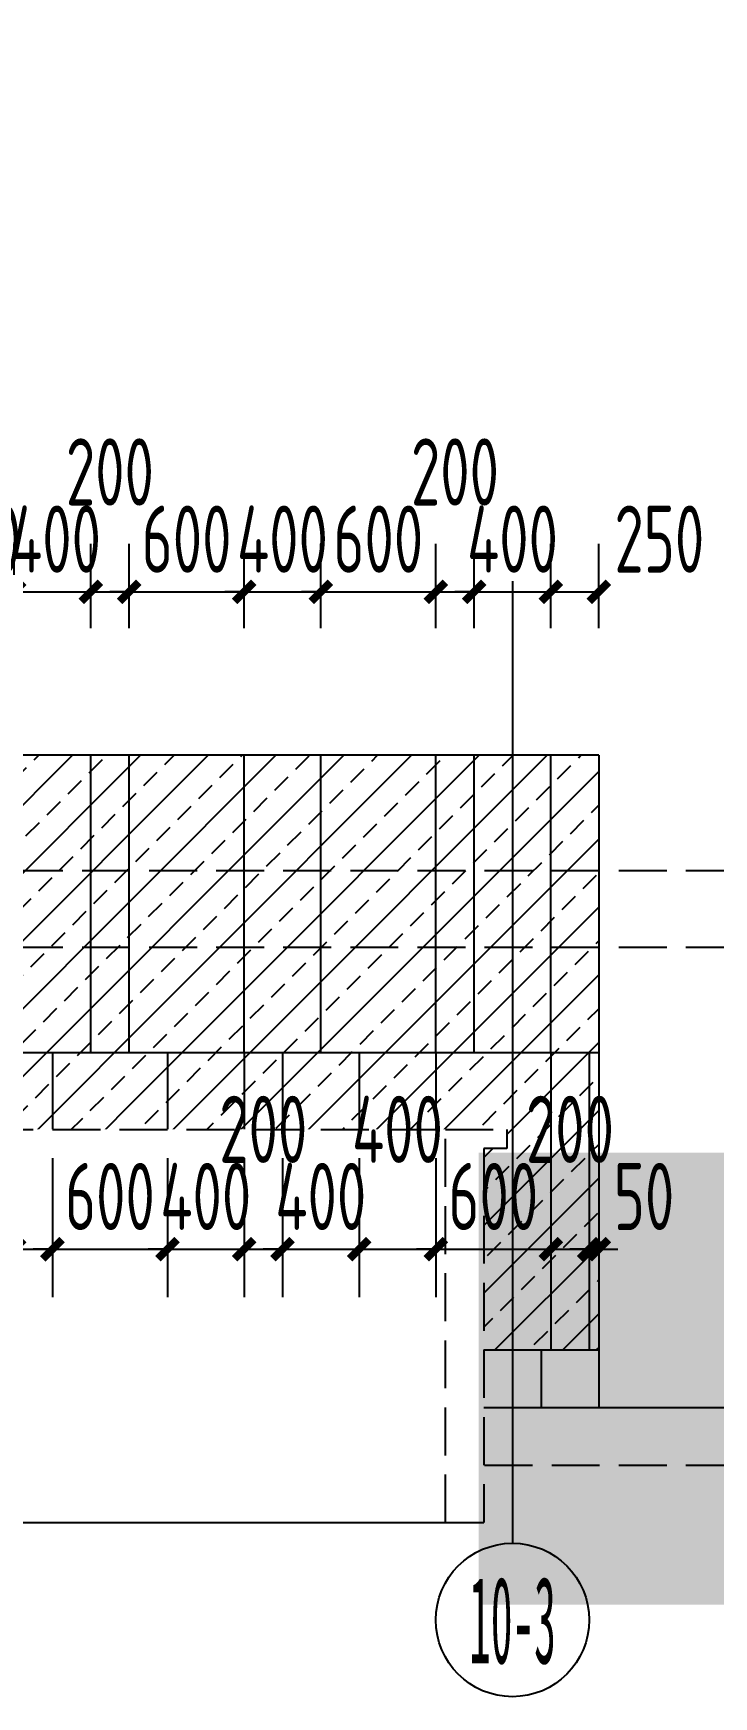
# Model space of a CAD drawing. Extents: x -863035 to 270371, y -8918 to 240488.
# Drawn here: x -7973 to -4423, y 138001 to 146672 of the extents above; entities that cross this region are included whole.
import ezdxf
from ezdxf.enums import TextEntityAlignment as Align
from ezdxf.xclip import XClip

# ---------------------------------------------------------------- set-up
doc = ezdxf.new("R2010")
doc.units = 0
doc.header["$LTSCALE"] = 1000
doc.header["$MEASUREMENT"] = 0
doc.header["$XCLIPFRAME"] = 0
doc.linetypes.add('DASH', pattern=[0.35, 0.25, -0.1])
for name, color, linetype in [('01-标注_尺寸', 124, 'Continuous'), ('01-标注_轴线坐标', 132, 'Continuous'), ('02-TEXT_标注', 130, 'Continuous'), ('02-TEXT_轴号', 7, 'Continuous'), ('05-填充_156', 156, 'Continuous'), ('A-C_窗', 140, 'Continuous'), ('A_AXIS-轴线', 36, 'Continuous'), ('AXIS_TEXT', 7, 'Continuous'), ('E-墙面分格', 146, 'Continuous'), ('E-立面轮廓', 241, 'Continuous')]:
    doc.layers.add(name, color=color, linetype=linetype)
doc.layers.add('04-不打印_辅助线', color=165, linetype='Continuous', plot=False)
doc.styles.add('_TCH_AXIS', font='STXIHEI.TTF')
doc.styles.add('_TCH_DIM_T3', font='ROS1', dxfattribs={"width": 0.75, "bigfont": 'JD'})
doc.styles.add('_TCH_LABEL', font='', dxfattribs={"width": 0.75})
doc.styles.add('COMPLEX', font='COMPLEX')
doc.styles.get('_TCH_LABEL').set_extended_font_data('SimSun')
doc.dimstyles.new('_TCH_ARCH&&100', dxfattribs={"dimtxt": 350, "dimasz": 100, "dimexe": 250, "dimexo": 300, "dimgap": 100, "dimtad": 1, "dimdec": 0, "dimzin": 0, "dimdsep": 46, "dimtxsty": '_TCH_DIM_T3', "dimblk": 'ARCHTICK', "dimcen": 0.09, "dimclrt": 7, "dimazin": 2, "dimtfac": 1, "dimtdec": 0, "dimtix": 1, "dimtmove": 2, "dimatfit": 3, "dimfxl": 0, "dimtolj": 1, "dimtzin": 0, "dimarcsym": 0})

# ---------------------------------------------------------------- blocks, each defined once
blk = doc.blocks.new('*U147')
at = {"layer": 'E-墙面分格'}
for p, q in [((-2200, 0), (-2200, 1550)), ((-1800, 0), (-1800, 1550)), ((-1600, 0), (-1600, 1550)), ((-1000, 0), (-1000, 1550)), ((-600, 0), (-600, 1550)), ((0, 0), (0, 1550)), ((200, 0), (200, 1550)), ((600, 0), (600, 1550)), ((1000, 0), (1000, 1550)), ((1200, 0), (1200, 1550)), ((1800, 0), (1800, 1550)), ((2200, 0), (2200, 1550)), ((-2200, 0), (-2200, -1550)), ((-2000, 0), (-2000, -1550)), ((-1400, 0), (-1400, -1550)), ((-1000, 0), (-1000, -1550)), ((-800, 0), (-800, -1550)), ((-400, 0), (-400, -1550)), ((0, 0), (0, -1550)), ((600, 0), (600, -1550)), ((800, 0), (800, -1550)), ((1200, 0), (1200, -1550)), ((1600, 0), (1600, -1550)), ((2200, 0), (2200, -1550))]:
    blk.add_line(p, q, dxfattribs=at)
blk = doc.blocks.new('*U122')
at = {"layer": 'A-C_窗', "color": 0, "linetype": 'ByBlock', "lineweight": -2, "transparency": 16777216}
for p in [(0, 0), (4400, 0)]:
    blk.add_blockref('*U147', p, dxfattribs=at)
blk = doc.blocks.new('*U140')
at = {"layer": 'E-墙面分格'}
blk.add_line((0, 150), (0, -150), dxfattribs=at)
blk = doc.blocks.new('*U139')
at = {"layer": 'E-墙面分格', "color": 0, "linetype": 'ByBlock', "lineweight": -2, "transparency": 16777216}
for p in [(0, 0), (650, 0), (1300, 0), (1950, 0), (2600, 0), (3250, 0), (3900, 0), (4550, 0), (5200, 0), (5850, 0), (6500, 0)]:
    blk.add_blockref('*U140', p, dxfattribs=at)
blk = doc.blocks.new('jtrartewq')
blk.add_wipeout([(5720, 2050), (-120, 2050), (-120, 1950), (0, 1950), (0, 0), (5600, 0), (5600, 1950), (5720, 1950)]).dxf.layer = 'A-C_窗'
at = {"layer": '04-不打印_辅助线'}
blk.add_line((0, 0), (5600, 0), dxfattribs=at)
at = {"layer": 'A-C_窗', "linetype": 'DASH'}
blk.add_line((200, 2050), (5400, 2050), dxfattribs=at)
for points in [[(200, 0), (200, 2050), (-120, 2050), (-120, 1950), (0, 1950), (0, 0)], [(5400, 0), (5400, 2050), (5720, 2050), (5720, 1950), (5600, 1950), (5600, 0)]]:
    blk.add_lwpolyline(points, dxfattribs=at)
blk = doc.blocks.new('_AXISO')
blk.add_circle((0, 0), 0.5)
at = {"layer": 'AXIS_TEXT', "style": 'COMPLEX', "width": 1.041667}
blk.add_attdef('A', text='', height=0.56, dxfattribs=at).set_placement((-0.25, -0.28), (0.25, -0.28), align=Align.FIT)
blk = doc.blocks.new('_ArchTick')
at = {"color": 0, "linetype": 'ByBlock', "const_width": 0.4}
blk.add_lwpolyline([(-0.5, -0.5), (0.5, 0.5)], dxfattribs=at)
blk = doc.blocks.new('*D1514')
at = {"layer": '01-标注_尺寸', "color": 0, "lineweight": -2, "transparency": 16777216}
for p, q in [((-5273.1, 143571.9), (-5273.1, 144010.3)), ((-5023.1, 143571.9), (-5023.1, 144010.3)), ((-5273.1, 143760.3), (-5023.1, 143760.3))]:
    blk.add_line(p, q, dxfattribs=at)
at = {"layer": 'Defpoints', "color": 0, "transparency": 16777216}
for p in [(-5023.1, 143760.3), (-5273.1, 143271.9), (-5023.1, 143271.9)]:
    blk.add_point(p, dxfattribs=at)
at = {"layer": '01-标注_尺寸', "color": 0, "lineweight": -2, "transparency": 16777216, "xscale": 100, "yscale": 100, "zscale": 100, "rotation": 180}
blk.add_blockref('_ArchTick', (-5273.1, 143760.3), dxfattribs=at)
at = {"layer": '01-标注_尺寸', "color": 0, "lineweight": -2, "transparency": 16777216, "xscale": 100, "yscale": 100, "zscale": 100}
blk.add_blockref('_ArchTick', (-5023.1, 143760.3), dxfattribs=at)
at = {"layer": '01-标注_尺寸', "color": 7, "transparency": 16777216, "insert": (-4707.1, 144035.3), "char_height": 350, "attachment_point": 5, "style": '_TCH_DIM_T3'}
blk.add_mtext('\\A1;250', dxfattribs=at)
blk = doc.blocks.new('*D1515')
at = {"layer": '01-标注_尺寸', "color": 0, "lineweight": -2, "transparency": 16777216}
for p, q in [((-5673.1, 143571.9), (-5673.1, 144010.3)), ((-5273.1, 143571.9), (-5273.1, 144010.3)), ((-5673.1, 143760.3), (-5773.1, 143760.3)), ((-5673.1, 143760.3), (-5273.1, 143760.3)), ((-5273.1, 143760.3), (-5173.1, 143760.3))]:
    blk.add_line(p, q, dxfattribs=at)
at = {"layer": 'Defpoints', "color": 0, "transparency": 16777216}
for p in [(-5273.1, 143760.3), (-5673.1, 143271.9), (-5273.1, 143271.9)]:
    blk.add_point(p, dxfattribs=at)
at = {"layer": '01-标注_尺寸', "color": 0, "lineweight": -2, "transparency": 16777216, "xscale": 100, "yscale": 100, "zscale": 100}
blk.add_blockref('_ArchTick', (-5673.1, 143760.3), dxfattribs=at)
at = {"layer": '01-标注_尺寸', "color": 0, "lineweight": -2, "transparency": 16777216, "xscale": 100, "yscale": 100, "zscale": 100, "rotation": 180}
blk.add_blockref('_ArchTick', (-5273.1, 143760.3), dxfattribs=at)
at = {"layer": '01-标注_尺寸', "color": 7, "transparency": 16777216, "insert": (-5473.1, 144035.3), "char_height": 350, "attachment_point": 5, "style": '_TCH_DIM_T3'}
blk.add_mtext('\\A1;400', dxfattribs=at)
blk = doc.blocks.new('*D1516')
at = {"layer": '01-标注_尺寸', "color": 0, "lineweight": -2, "transparency": 16777216}
for p, q in [((-5873.1, 143571.9), (-5873.1, 144010.3)), ((-5673.1, 143571.9), (-5673.1, 144010.3)), ((-5873.1, 143760.3), (-5673.1, 143760.3))]:
    blk.add_line(p, q, dxfattribs=at)
at = {"layer": 'Defpoints', "color": 0, "transparency": 16777216}
for p in [(-5673.1, 143760.3), (-5873.1, 143271.9), (-5673.1, 143271.9)]:
    blk.add_point(p, dxfattribs=at)
at = {"layer": '01-标注_尺寸', "color": 0, "lineweight": -2, "transparency": 16777216, "xscale": 100, "yscale": 100, "zscale": 100, "rotation": 180}
blk.add_blockref('_ArchTick', (-5873.1, 143760.3), dxfattribs=at)
at = {"layer": '01-标注_尺寸', "color": 0, "lineweight": -2, "transparency": 16777216, "xscale": 100, "yscale": 100, "zscale": 100}
blk.add_blockref('_ArchTick', (-5673.1, 143760.3), dxfattribs=at)
at = {"layer": '01-标注_尺寸', "color": 7, "transparency": 16777216, "insert": (-5773.1, 144385.3), "char_height": 350, "attachment_point": 5, "style": '_TCH_DIM_T3'}
blk.add_mtext('\\A1;200', dxfattribs=at)
blk = doc.blocks.new('*D1517')
at = {"layer": '01-标注_尺寸', "color": 0, "lineweight": -2, "transparency": 16777216}
for p, q in [((-6473.1, 143571.9), (-6473.1, 144010.3)), ((-5873.1, 143571.9), (-5873.1, 144010.3)), ((-6473.1, 143760.3), (-6573.1, 143760.3)), ((-6473.1, 143760.3), (-5873.1, 143760.3)), ((-5873.1, 143760.3), (-5773.1, 143760.3))]:
    blk.add_line(p, q, dxfattribs=at)
at = {"layer": 'Defpoints', "color": 0, "transparency": 16777216}
for p in [(-5873.1, 143760.3), (-6473.1, 143271.9), (-5873.1, 143271.9)]:
    blk.add_point(p, dxfattribs=at)
at = {"layer": '01-标注_尺寸', "color": 0, "lineweight": -2, "transparency": 16777216, "xscale": 100, "yscale": 100, "zscale": 100}
blk.add_blockref('_ArchTick', (-6473.1, 143760.3), dxfattribs=at)
at = {"layer": '01-标注_尺寸', "color": 0, "lineweight": -2, "transparency": 16777216, "xscale": 100, "yscale": 100, "zscale": 100, "rotation": 180}
blk.add_blockref('_ArchTick', (-5873.1, 143760.3), dxfattribs=at)
at = {"layer": '01-标注_尺寸', "color": 7, "transparency": 16777216, "insert": (-6173.1, 144035.3), "char_height": 350, "attachment_point": 5, "style": '_TCH_DIM_T3'}
blk.add_mtext('\\A1;600', dxfattribs=at)
blk = doc.blocks.new('*D1518')
at = {"layer": '01-标注_尺寸', "color": 0, "lineweight": -2, "transparency": 16777216}
for p, q in [((-6873.1, 143571.9), (-6873.1, 144010.3)), ((-6473.1, 143571.9), (-6473.1, 144010.3)), ((-6873.1, 143760.3), (-6973.1, 143760.3)), ((-6873.1, 143760.3), (-6473.1, 143760.3)), ((-6473.1, 143760.3), (-6373.1, 143760.3))]:
    blk.add_line(p, q, dxfattribs=at)
at = {"layer": 'Defpoints', "color": 0, "transparency": 16777216}
for p in [(-6473.1, 143760.3), (-6873.1, 143271.9), (-6473.1, 143271.9)]:
    blk.add_point(p, dxfattribs=at)
at = {"layer": '01-标注_尺寸', "color": 0, "lineweight": -2, "transparency": 16777216, "xscale": 100, "yscale": 100, "zscale": 100}
blk.add_blockref('_ArchTick', (-6873.1, 143760.3), dxfattribs=at)
at = {"layer": '01-标注_尺寸', "color": 0, "lineweight": -2, "transparency": 16777216, "xscale": 100, "yscale": 100, "zscale": 100, "rotation": 180}
blk.add_blockref('_ArchTick', (-6473.1, 143760.3), dxfattribs=at)
at = {"layer": '01-标注_尺寸', "color": 7, "transparency": 16777216, "insert": (-6673.1, 144035.3), "char_height": 350, "attachment_point": 5, "style": '_TCH_DIM_T3'}
blk.add_mtext('\\A1;400', dxfattribs=at)
blk = doc.blocks.new('*D1519')
at = {"layer": '01-标注_尺寸', "color": 0, "lineweight": -2, "transparency": 16777216}
for p, q in [((-7473.1, 143571.9), (-7473.1, 144010.3)), ((-6873.1, 143571.9), (-6873.1, 144010.3)), ((-7473.1, 143760.3), (-7573.1, 143760.3)), ((-7473.1, 143760.3), (-6873.1, 143760.3)), ((-6873.1, 143760.3), (-6773.1, 143760.3))]:
    blk.add_line(p, q, dxfattribs=at)
at = {"layer": 'Defpoints', "color": 0, "transparency": 16777216}
for p in [(-6873.1, 143760.3), (-7473.1, 143271.9), (-6873.1, 143271.9)]:
    blk.add_point(p, dxfattribs=at)
at = {"layer": '01-标注_尺寸', "color": 0, "lineweight": -2, "transparency": 16777216, "xscale": 100, "yscale": 100, "zscale": 100}
blk.add_blockref('_ArchTick', (-7473.1, 143760.3), dxfattribs=at)
at = {"layer": '01-标注_尺寸', "color": 0, "lineweight": -2, "transparency": 16777216, "xscale": 100, "yscale": 100, "zscale": 100, "rotation": 180}
blk.add_blockref('_ArchTick', (-6873.1, 143760.3), dxfattribs=at)
at = {"layer": '01-标注_尺寸', "color": 7, "transparency": 16777216, "insert": (-7173.1, 144035.3), "char_height": 350, "attachment_point": 5, "style": '_TCH_DIM_T3'}
blk.add_mtext('\\A1;600', dxfattribs=at)
blk = doc.blocks.new('*D1520')
at = {"layer": '01-标注_尺寸', "color": 0, "lineweight": -2, "transparency": 16777216}
for p, q in [((-7673.1, 143571.9), (-7673.1, 144010.3)), ((-7473.1, 143571.9), (-7473.1, 144010.3)), ((-7673.1, 143760.3), (-7473.1, 143760.3))]:
    blk.add_line(p, q, dxfattribs=at)
at = {"layer": 'Defpoints', "color": 0, "transparency": 16777216}
for p in [(-7473.1, 143760.3), (-7673.1, 143271.9), (-7473.1, 143271.9)]:
    blk.add_point(p, dxfattribs=at)
at = {"layer": '01-标注_尺寸', "color": 0, "lineweight": -2, "transparency": 16777216, "xscale": 100, "yscale": 100, "zscale": 100, "rotation": 180}
blk.add_blockref('_ArchTick', (-7673.1, 143760.3), dxfattribs=at)
at = {"layer": '01-标注_尺寸', "color": 0, "lineweight": -2, "transparency": 16777216, "xscale": 100, "yscale": 100, "zscale": 100}
blk.add_blockref('_ArchTick', (-7473.1, 143760.3), dxfattribs=at)
at = {"layer": '01-标注_尺寸', "color": 7, "transparency": 16777216, "insert": (-7573.1, 144385.3), "char_height": 350, "attachment_point": 5, "style": '_TCH_DIM_T3'}
blk.add_mtext('\\A1;200', dxfattribs=at)
blk = doc.blocks.new('*D1521')
at = {"layer": '01-标注_尺寸', "color": 0, "lineweight": -2, "transparency": 16777216}
for p, q in [((-8073.1, 143571.9), (-8073.1, 144010.3)), ((-7673.1, 143571.9), (-7673.1, 144010.3)), ((-8073.1, 143760.3), (-7673.1, 143760.3))]:
    blk.add_line(p, q, dxfattribs=at)
at = {"layer": 'Defpoints', "color": 0, "transparency": 16777216}
for p in [(-7673.1, 143760.3), (-8073.1, 143271.9), (-7673.1, 143271.9)]:
    blk.add_point(p, dxfattribs=at)
at = {"layer": '01-标注_尺寸', "color": 0, "lineweight": -2, "transparency": 16777216, "xscale": 100, "yscale": 100, "zscale": 100, "rotation": 180}
blk.add_blockref('_ArchTick', (-8073.1, 143760.3), dxfattribs=at)
at = {"layer": '01-标注_尺寸', "color": 0, "lineweight": -2, "transparency": 16777216, "xscale": 100, "yscale": 100, "zscale": 100}
blk.add_blockref('_ArchTick', (-7673.1, 143760.3), dxfattribs=at)
at = {"layer": '01-标注_尺寸', "color": 7, "transparency": 16777216, "insert": (-7857, 144035.3), "char_height": 350, "attachment_point": 5, "style": '_TCH_DIM_T3'}
blk.add_mtext('\\A1;400', dxfattribs=at)
blk = doc.blocks.new('*D1522')
at = {"layer": '01-标注_尺寸', "color": 0, "lineweight": -2, "transparency": 16777216}
for p, q in [((-8473.1, 143571.9), (-8473.1, 144010.3)), ((-8073.1, 143571.9), (-8073.1, 144010.3)), ((-8473.1, 143760.3), (-8573.1, 143760.3)), ((-8473.1, 143760.3), (-8073.1, 143760.3)), ((-8073.1, 143760.3), (-7973.1, 143760.3))]:
    blk.add_line(p, q, dxfattribs=at)
at = {"layer": 'Defpoints', "color": 0, "transparency": 16777216}
for p in [(-8073.1, 143760.3), (-8473.1, 143271.9), (-8073.1, 143271.9)]:
    blk.add_point(p, dxfattribs=at)
at = {"layer": '01-标注_尺寸', "color": 0, "lineweight": -2, "transparency": 16777216, "xscale": 100, "yscale": 100, "zscale": 100}
blk.add_blockref('_ArchTick', (-8473.1, 143760.3), dxfattribs=at)
at = {"layer": '01-标注_尺寸', "color": 0, "lineweight": -2, "transparency": 16777216, "xscale": 100, "yscale": 100, "zscale": 100, "rotation": 180}
blk.add_blockref('_ArchTick', (-8073.1, 143760.3), dxfattribs=at)
at = {"layer": '01-标注_尺寸', "color": 7, "transparency": 16777216, "insert": (-8273.1, 144035.3), "char_height": 350, "attachment_point": 5, "style": '_TCH_DIM_T3'}
blk.add_mtext('\\A1;400', dxfattribs=at)
blk = doc.blocks.new('*D1543')
at = {"layer": '01-标注_尺寸', "color": 0, "lineweight": -2, "transparency": 16777216}
for p, q in [((-8673.1, 140808.4), (-8673.1, 140083.4)), ((-8073.1, 140808.4), (-8073.1, 140083.4)), ((-8673.1, 140333.4), (-8773.1, 140333.4)), ((-8673.1, 140333.4), (-8073.1, 140333.4)), ((-8073.1, 140333.4), (-7973.1, 140333.4))]:
    blk.add_line(p, q, dxfattribs=at)
at = {"layer": 'Defpoints', "color": 0, "transparency": 16777216}
for p in [(-8673.1, 141108.4), (-8073.1, 141108.4), (-8073.1, 140333.4)]:
    blk.add_point(p, dxfattribs=at)
at = {"layer": '01-标注_尺寸', "color": 0, "lineweight": -2, "transparency": 16777216, "xscale": 100, "yscale": 100, "zscale": 100}
blk.add_blockref('_ArchTick', (-8673.1, 140333.4), dxfattribs=at)
at = {"layer": '01-标注_尺寸', "color": 0, "lineweight": -2, "transparency": 16777216, "xscale": 100, "yscale": 100, "zscale": 100, "rotation": 180}
blk.add_blockref('_ArchTick', (-8073.1, 140333.4), dxfattribs=at)
at = {"layer": '01-标注_尺寸', "color": 7, "transparency": 16777216, "insert": (-8373.1, 140608.4), "char_height": 350, "attachment_point": 5, "style": '_TCH_DIM_T3'}
blk.add_mtext('\\A1;600', dxfattribs=at)
blk = doc.blocks.new('*D1544')
at = {"layer": '01-标注_尺寸', "color": 0, "lineweight": -2, "transparency": 16777216}
for p, q in [((-8073.1, 140808.4), (-8073.1, 140083.4)), ((-7873.1, 140808.4), (-7873.1, 140083.4)), ((-8073.1, 140333.4), (-7873.1, 140333.4))]:
    blk.add_line(p, q, dxfattribs=at)
at = {"layer": 'Defpoints', "color": 0, "transparency": 16777216}
for p in [(-8073.1, 141108.4), (-7873.1, 141108.4), (-7873.1, 140333.4)]:
    blk.add_point(p, dxfattribs=at)
at = {"layer": '01-标注_尺寸', "color": 0, "lineweight": -2, "transparency": 16777216, "xscale": 100, "yscale": 100, "zscale": 100, "rotation": 180}
blk.add_blockref('_ArchTick', (-8073.1, 140333.4), dxfattribs=at)
at = {"layer": '01-标注_尺寸', "color": 0, "lineweight": -2, "transparency": 16777216, "xscale": 100, "yscale": 100, "zscale": 100}
blk.add_blockref('_ArchTick', (-7873.1, 140333.4), dxfattribs=at)
at = {"layer": '01-标注_尺寸', "color": 7, "transparency": 16777216, "insert": (-8389.1, 140608.4), "char_height": 350, "attachment_point": 5, "style": '_TCH_DIM_T3'}
blk.add_mtext('\\A1;200', dxfattribs=at)
blk = doc.blocks.new('*D1545')
at = {"layer": '01-标注_尺寸', "color": 0, "lineweight": -2, "transparency": 16777216}
for p, q in [((-7873.1, 140808.4), (-7873.1, 140083.4)), ((-7273.1, 140808.4), (-7273.1, 140083.4)), ((-7873.1, 140333.4), (-7973.1, 140333.4)), ((-7873.1, 140333.4), (-7273.1, 140333.4)), ((-7273.1, 140333.4), (-7173.1, 140333.4))]:
    blk.add_line(p, q, dxfattribs=at)
at = {"layer": 'Defpoints', "color": 0, "transparency": 16777216}
for p in [(-7873.1, 141108.4), (-7273.1, 141108.4), (-7273.1, 140333.4)]:
    blk.add_point(p, dxfattribs=at)
at = {"layer": '01-标注_尺寸', "color": 0, "lineweight": -2, "transparency": 16777216, "xscale": 100, "yscale": 100, "zscale": 100}
blk.add_blockref('_ArchTick', (-7873.1, 140333.4), dxfattribs=at)
at = {"layer": '01-标注_尺寸', "color": 0, "lineweight": -2, "transparency": 16777216, "xscale": 100, "yscale": 100, "zscale": 100, "rotation": 180}
blk.add_blockref('_ArchTick', (-7273.1, 140333.4), dxfattribs=at)
at = {"layer": '01-标注_尺寸', "color": 7, "transparency": 16777216, "insert": (-7573.1, 140608.4), "char_height": 350, "attachment_point": 5, "style": '_TCH_DIM_T3'}
blk.add_mtext('\\A1;600', dxfattribs=at)
blk = doc.blocks.new('*D1546')
at = {"layer": '01-标注_尺寸', "color": 0, "lineweight": -2, "transparency": 16777216}
for p, q in [((-7273.1, 140808.4), (-7273.1, 140083.4)), ((-6873.1, 140808.4), (-6873.1, 140083.4)), ((-7273.1, 140333.4), (-7373.1, 140333.4)), ((-7273.1, 140333.4), (-6873.1, 140333.4)), ((-6873.1, 140333.4), (-6773.1, 140333.4))]:
    blk.add_line(p, q, dxfattribs=at)
at = {"layer": 'Defpoints', "color": 0, "transparency": 16777216}
for p in [(-7273.1, 141108.4), (-6873.1, 141108.4), (-6873.1, 140333.4)]:
    blk.add_point(p, dxfattribs=at)
at = {"layer": '01-标注_尺寸', "color": 0, "lineweight": -2, "transparency": 16777216, "xscale": 100, "yscale": 100, "zscale": 100}
blk.add_blockref('_ArchTick', (-7273.1, 140333.4), dxfattribs=at)
at = {"layer": '01-标注_尺寸', "color": 0, "lineweight": -2, "transparency": 16777216, "xscale": 100, "yscale": 100, "zscale": 100, "rotation": 180}
blk.add_blockref('_ArchTick', (-6873.1, 140333.4), dxfattribs=at)
at = {"layer": '01-标注_尺寸', "color": 7, "transparency": 16777216, "insert": (-7073.1, 140608.4), "char_height": 350, "attachment_point": 5, "style": '_TCH_DIM_T3'}
blk.add_mtext('\\A1;400', dxfattribs=at)
blk = doc.blocks.new('*D1547')
at = {"layer": '01-标注_尺寸', "color": 0, "lineweight": -2, "transparency": 16777216}
for p, q in [((-6873.1, 140808.4), (-6873.1, 140083.4)), ((-6673.1, 140808.4), (-6673.1, 140083.4)), ((-6873.1, 140333.4), (-6673.1, 140333.4))]:
    blk.add_line(p, q, dxfattribs=at)
at = {"layer": 'Defpoints', "color": 0, "transparency": 16777216}
for p in [(-6873.1, 141108.4), (-6673.1, 141108.4), (-6673.1, 140333.4)]:
    blk.add_point(p, dxfattribs=at)
at = {"layer": '01-标注_尺寸', "color": 0, "lineweight": -2, "transparency": 16777216, "xscale": 100, "yscale": 100, "zscale": 100, "rotation": 180}
blk.add_blockref('_ArchTick', (-6873.1, 140333.4), dxfattribs=at)
at = {"layer": '01-标注_尺寸', "color": 0, "lineweight": -2, "transparency": 16777216, "xscale": 100, "yscale": 100, "zscale": 100}
blk.add_blockref('_ArchTick', (-6673.1, 140333.4), dxfattribs=at)
at = {"layer": '01-标注_尺寸', "color": 7, "transparency": 16777216, "insert": (-6773.1, 140958.4), "char_height": 350, "attachment_point": 5, "style": '_TCH_DIM_T3'}
blk.add_mtext('\\A1;200', dxfattribs=at)
blk = doc.blocks.new('*D1548')
at = {"layer": '01-标注_尺寸', "color": 0, "lineweight": -2, "transparency": 16777216}
for p, q in [((-6673.1, 140808.4), (-6673.1, 140083.4)), ((-6273.1, 140808.4), (-6273.1, 140083.4)), ((-6673.1, 140333.4), (-6773.1, 140333.4)), ((-6673.1, 140333.4), (-6273.1, 140333.4)), ((-6273.1, 140333.4), (-6173.1, 140333.4))]:
    blk.add_line(p, q, dxfattribs=at)
at = {"layer": 'Defpoints', "color": 0, "transparency": 16777216}
for p in [(-6673.1, 141108.4), (-6273.1, 141108.4), (-6273.1, 140333.4)]:
    blk.add_point(p, dxfattribs=at)
at = {"layer": '01-标注_尺寸', "color": 0, "lineweight": -2, "transparency": 16777216, "xscale": 100, "yscale": 100, "zscale": 100}
blk.add_blockref('_ArchTick', (-6673.1, 140333.4), dxfattribs=at)
at = {"layer": '01-标注_尺寸', "color": 0, "lineweight": -2, "transparency": 16777216, "xscale": 100, "yscale": 100, "zscale": 100, "rotation": 180}
blk.add_blockref('_ArchTick', (-6273.1, 140333.4), dxfattribs=at)
at = {"layer": '01-标注_尺寸', "color": 7, "transparency": 16777216, "insert": (-6473.1, 140608.4), "char_height": 350, "attachment_point": 5, "style": '_TCH_DIM_T3'}
blk.add_mtext('\\A1;400', dxfattribs=at)
blk = doc.blocks.new('*D1549')
at = {"layer": '01-标注_尺寸', "color": 0, "lineweight": -2, "transparency": 16777216}
for p, q in [((-6273.1, 140808.4), (-6273.1, 140083.4)), ((-5873.1, 140808.4), (-5873.1, 140083.4)), ((-6273.1, 140333.4), (-5873.1, 140333.4))]:
    blk.add_line(p, q, dxfattribs=at)
at = {"layer": 'Defpoints', "color": 0, "transparency": 16777216}
for p in [(-6273.1, 141108.4), (-5873.1, 141108.4), (-5873.1, 140333.4)]:
    blk.add_point(p, dxfattribs=at)
at = {"layer": '01-标注_尺寸', "color": 0, "lineweight": -2, "transparency": 16777216, "xscale": 100, "yscale": 100, "zscale": 100, "rotation": 180}
blk.add_blockref('_ArchTick', (-6273.1, 140333.4), dxfattribs=at)
at = {"layer": '01-标注_尺寸', "color": 0, "lineweight": -2, "transparency": 16777216, "xscale": 100, "yscale": 100, "zscale": 100}
blk.add_blockref('_ArchTick', (-5873.1, 140333.4), dxfattribs=at)
at = {"layer": '01-标注_尺寸', "color": 7, "transparency": 16777216, "insert": (-6073.1, 140958.4), "char_height": 350, "attachment_point": 5, "style": '_TCH_DIM_T3'}
blk.add_mtext('\\A1;400', dxfattribs=at)
blk = doc.blocks.new('*D1550')
at = {"layer": '01-标注_尺寸', "color": 0, "lineweight": -2, "transparency": 16777216}
for p, q in [((-5873.1, 140808.4), (-5873.1, 140083.4)), ((-5273.1, 140808.4), (-5273.1, 140083.4)), ((-5873.1, 140333.4), (-5973.1, 140333.4)), ((-5873.1, 140333.4), (-5273.1, 140333.4)), ((-5273.1, 140333.4), (-5173.1, 140333.4))]:
    blk.add_line(p, q, dxfattribs=at)
at = {"layer": 'Defpoints', "color": 0, "transparency": 16777216}
for p in [(-5873.1, 141108.4), (-5273.1, 141108.4), (-5273.1, 140333.4)]:
    blk.add_point(p, dxfattribs=at)
at = {"layer": '01-标注_尺寸', "color": 0, "lineweight": -2, "transparency": 16777216, "xscale": 100, "yscale": 100, "zscale": 100}
blk.add_blockref('_ArchTick', (-5873.1, 140333.4), dxfattribs=at)
at = {"layer": '01-标注_尺寸', "color": 0, "lineweight": -2, "transparency": 16777216, "xscale": 100, "yscale": 100, "zscale": 100, "rotation": 180}
blk.add_blockref('_ArchTick', (-5273.1, 140333.4), dxfattribs=at)
at = {"layer": '01-标注_尺寸', "color": 7, "transparency": 16777216, "insert": (-5573.1, 140608.4), "char_height": 350, "attachment_point": 5, "style": '_TCH_DIM_T3'}
blk.add_mtext('\\A1;600', dxfattribs=at)
blk = doc.blocks.new('*D1551')
at = {"layer": '01-标注_尺寸', "color": 0, "lineweight": -2, "transparency": 16777216}
for p, q in [((-5273.1, 140808.4), (-5273.1, 140083.4)), ((-5073.1, 140808.4), (-5073.1, 140083.4)), ((-5273.1, 140333.4), (-5073.1, 140333.4))]:
    blk.add_line(p, q, dxfattribs=at)
at = {"layer": 'Defpoints', "color": 0, "transparency": 16777216}
for p in [(-5273.1, 141108.4), (-5073.1, 141108.4), (-5073.1, 140333.4)]:
    blk.add_point(p, dxfattribs=at)
at = {"layer": '01-标注_尺寸', "color": 0, "lineweight": -2, "transparency": 16777216, "xscale": 100, "yscale": 100, "zscale": 100, "rotation": 180}
blk.add_blockref('_ArchTick', (-5273.1, 140333.4), dxfattribs=at)
at = {"layer": '01-标注_尺寸', "color": 0, "lineweight": -2, "transparency": 16777216, "xscale": 100, "yscale": 100, "zscale": 100}
blk.add_blockref('_ArchTick', (-5073.1, 140333.4), dxfattribs=at)
at = {"layer": '01-标注_尺寸', "color": 7, "transparency": 16777216, "insert": (-5173.1, 140958.4), "char_height": 350, "attachment_point": 5, "style": '_TCH_DIM_T3'}
blk.add_mtext('\\A1;200', dxfattribs=at)
blk = doc.blocks.new('*D1552')
at = {"layer": '01-标注_尺寸', "color": 0, "lineweight": -2, "transparency": 16777216}
for p, q in [((-5073.1, 140808.4), (-5073.1, 140083.4)), ((-5023.1, 140808.4), (-5023.1, 140083.4)), ((-5073.1, 140333.4), (-5173.1, 140333.4)), ((-5073.1, 140333.4), (-5023.1, 140333.4)), ((-5023.1, 140333.4), (-4923.1, 140333.4))]:
    blk.add_line(p, q, dxfattribs=at)
at = {"layer": 'Defpoints', "color": 0, "transparency": 16777216}
for p in [(-5073.1, 141108.4), (-5023.1, 141108.4), (-5023.1, 140333.4)]:
    blk.add_point(p, dxfattribs=at)
at = {"layer": '01-标注_尺寸', "color": 0, "lineweight": -2, "transparency": 16777216, "xscale": 100, "yscale": 100, "zscale": 100}
blk.add_blockref('_ArchTick', (-5073.1, 140333.4), dxfattribs=at)
at = {"layer": '01-标注_尺寸', "color": 0, "lineweight": -2, "transparency": 16777216, "xscale": 100, "yscale": 100, "zscale": 100, "rotation": 180}
blk.add_blockref('_ArchTick', (-5023.1, 140333.4), dxfattribs=at)
at = {"layer": '01-标注_尺寸', "color": 7, "transparency": 16777216, "insert": (-4787.1, 140608.4), "char_height": 350, "attachment_point": 5, "style": '_TCH_DIM_T3'}
blk.add_mtext('\\A1;50', dxfattribs=at)

msp = doc.modelspace()

# ---------------------------------------------------------------- hatches: boundary and pattern name
at = {"layer": '05-填充_156'}
h = msp.add_hatch(dxfattribs=at)
h.set_pattern_fill('天然石材', color=256, scale=50)
h.set_pattern_definition([(45, (-324630.82, 299453.52), (-176.77677, 176.77677), []), (45, (-324543.89, 299363.77), (-176.77677, 176.77677), [98.68425, -56.391])])
h.paths.add_polyline_path([(-12473.1, 139808.4), (-5023.1, 139808.4), (-5023.1, 142908.4), (-12473.1, 142908.4)])

# ---------------------------------------------------------------- linework, layer by layer
at = {"layer": '04-不打印_辅助线', "linetype": 'DASH'}
for p, q in [((-57068.7, 142308.4), (-1154.2, 142308.4)), ((-57068.7, 141908.4), (-1154.2, 141908.4))]:
    msp.add_line(p, q, dxfattribs=at)
at = {"layer": 'A-C_窗', "linetype": 'DASH'}
msp.add_line((-57068.7, 139208.4), (-1154.2, 139208.4), dxfattribs=at)
at = {"layer": 'E-墙面分格'}
for p, q in [((-12473.1, 141358.4), (-5023.1, 141358.4)), ((-12473.1, 139808.4), (-5023.1, 139808.4))]:
    msp.add_line(p, q, dxfattribs=at)
at = {"layer": 'E-立面轮廓'}
for p, q in [((-5023.1, 142908.4), (-12473.1, 142908.4)), ((-5023.1, 142908.4), (-5023.1, 139508.4)), ((-57068.7, 139508.4), (-1154.2, 139508.4))]:
    msp.add_line(p, q, dxfattribs=at)

# ---------------------------------------------------------------- block references
at = {"layer": '01-标注_轴线坐标'}
ref = msp.add_blockref('_AXISO', (-5473.1, 138400.6), dxfattribs=dict(at, xscale=800, yscale=800, zscale=800))
ref.add_attrib('A', '10-3', dxfattribs={"layer": '02-TEXT_轴号', "height": 452.55, "style": '_TCH_AXIS', "width": 0.374624}).set_placement((-5699.3, 138174.3), (-5246.8, 138174.3), align=Align.FIT)
at = {"layer": 'A-C_窗'}
ref = msp.add_blockref('*U122', (-10273.1, 141358.4), dxfattribs=at)
XClip(ref).set_block_clipping_path([(-2199.9999999997, -1550.0000000003), (5250.0000000003, 1549.9999999998)])
at = {"layer": 'E-墙面分格'}
msp.add_blockref('*U139', (-11823.1, 139658.4), dxfattribs=at)

# ---------------------------------------------------------------- dimensions: what is measured, and where the dimension line sits
at = {"layer": '01-标注_尺寸'}
for base, p1, p2, picture, middle in [((-7473.1, 143760.3), (-7673.1, 143271.9), (-7473.1, 143271.9), '*D1520', (-7573.1, 144385.3)), ((-5673.1, 143760.3), (-5873.1, 143271.9), (-5673.1, 143271.9), '*D1516', (-5773.1, 144385.3)), ((-7673.1, 143760.3), (-8073.1, 143271.9), (-7673.1, 143271.9), '*D1521', (-7857, 144035.3)), ((-5023.1, 143760.3), (-5273.1, 143271.9), (-5023.1, 143271.9), '*D1514', (-4707.1, 144035.3)), ((-5023.1, 140333.4), (-5073.1, 141108.4), (-5023.1, 141108.4), '*D1552', (-4787.1, 140608.4))]:
    dim = msp.add_linear_dim(base=base, p1=p1, p2=p2, angle=0, dimstyle='_TCH_ARCH&&100', dxfattribs=at)
    dim.commit()
    dim.dimension.update_dxf_attribs({"geometry": picture, "text_midpoint": middle, "dimtype": 161})
for p1, p2, picture, middle in [((-8473.1, 143271.9), (-8073.1, 143271.9), '*D1522', (-8273.1, 144035.3)), ((-7473.1, 143271.9), (-6873.1, 143271.9), '*D1519', (-7173.1, 144035.3)), ((-6873.1, 143271.9), (-6473.1, 143271.9), '*D1518', (-6673.1, 144035.3)), ((-6473.1, 143271.9), (-5873.1, 143271.9), '*D1517', (-6173.1, 144035.3)), ((-5673.1, 143271.9), (-5273.1, 143271.9), '*D1515', (-5473.1, 144035.3))]:
    dim = msp.add_aligned_dim(p1=p1, p2=p2, distance=488.3, dimstyle='_TCH_ARCH&&100', dxfattribs=at)
    dim.commit()
    dim.dimension.update_dxf_attribs({"geometry": picture, "text_midpoint": middle})

# ---------------------------------------------------------------- next in the draw order: block references
at = {"layer": 'A-C_窗'}
msp.add_blockref('jtrartewq', (-11223.1, 138908.4), dxfattribs=at)

# ---------------------------------------------------------------- next in the draw order: linework, layer by layer
at = {"layer": '01-标注_轴线坐标'}
msp.add_line((-5473.1, 139800.6), (-5473.1, 138800.6), dxfattribs=at)
at = {"layer": 'A_AXIS-轴线', "ltscale": 0.4}
msp.add_line((-5473.1, 143816.2), (-5473.1, 139238.6), dxfattribs=at)

# ---------------------------------------------------------------- next in the draw order: texts
at = {"layer": '02-TEXT_标注', "style": '_TCH_LABEL', "width": 0.75}
msp.add_text('10#', height=22784.81, dxfattribs=at).set_placement((-7160.3, 138481.2))

# ---------------------------------------------------------------- next in the draw order: dimensions: what is measured, and where the dimension line sits
at = {"layer": '01-标注_尺寸'}
for base, p1, p2, picture, middle in [((-6673.1, 140333.4), (-6873.1, 141108.4), (-6673.1, 141108.4), '*D1547', (-6773.1, 140958.4)), ((-5873.1, 140333.4), (-6273.1, 141108.4), (-5873.1, 141108.4), '*D1549', (-6073.1, 140958.4)), ((-5073.1, 140333.4), (-5273.1, 141108.4), (-5073.1, 141108.4), '*D1551', (-5173.1, 140958.4)), ((-7873.1, 140333.4), (-8073.1, 141108.4), (-7873.1, 141108.4), '*D1544', (-8389.1, 140608.4))]:
    dim = msp.add_linear_dim(base=base, p1=p1, p2=p2, angle=0, dimstyle='_TCH_ARCH&&100', dxfattribs=at)
    dim.commit()
    dim.dimension.update_dxf_attribs({"geometry": picture, "text_midpoint": middle, "dimtype": 161})
for p1, p2, picture, middle in [((-8673.1, 141108.4), (-8073.1, 141108.4), '*D1543', (-8373.1, 140608.4)), ((-7873.1, 141108.4), (-7273.1, 141108.4), '*D1545', (-7573.1, 140608.4)), ((-7273.1, 141108.4), (-6873.1, 141108.4), '*D1546', (-7073.1, 140608.4)), ((-6673.1, 141108.4), (-6273.1, 141108.4), '*D1548', (-6473.1, 140608.4)), ((-5873.1, 141108.4), (-5273.1, 141108.4), '*D1550', (-5573.1, 140608.4))]:
    dim = msp.add_aligned_dim(p1=p1, p2=p2, distance=-775, dimstyle='_TCH_ARCH&&100', dxfattribs=at)
    dim.commit()
    dim.dimension.update_dxf_attribs({"geometry": picture, "text_midpoint": middle})

doc.saveas('drawing.dxf')
